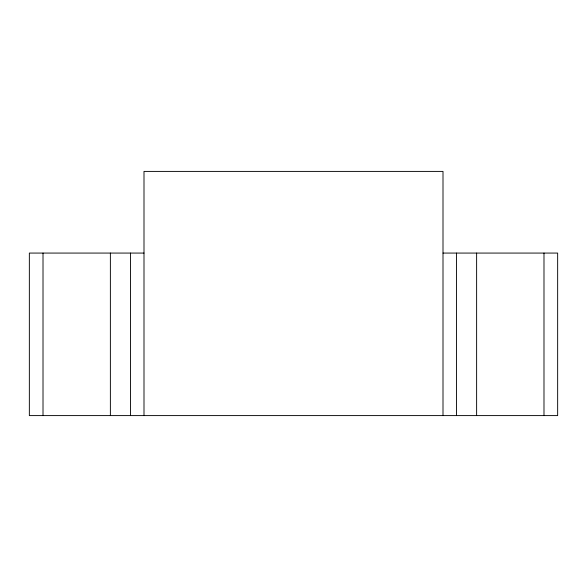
<?xml version="1.0" encoding="UTF-8"?>
<svg xmlns="http://www.w3.org/2000/svg" width="587" height="587" viewBox="0 0 587 587"><rect width="100%" height="100%" fill="white"/><g stroke="black" fill="none" stroke-linecap="round" stroke-linejoin="round"><path stroke-width="0.88" d="M143.998 253.07L29.35 253.07L29.35 415.596L557.65 415.596L557.65 253.07L443.002 253.07M543.988 253.07L543.988 415.596M476.622 253.07L476.622 415.596M456.444 253.07L456.444 415.596M443.002 415.596L443.002 171.404L143.998 171.404L143.998 415.596M130.556 253.07L130.556 415.596M110.378 253.07L110.378 415.596M43.012 253.07L43.012 415.596"/></g></svg>
